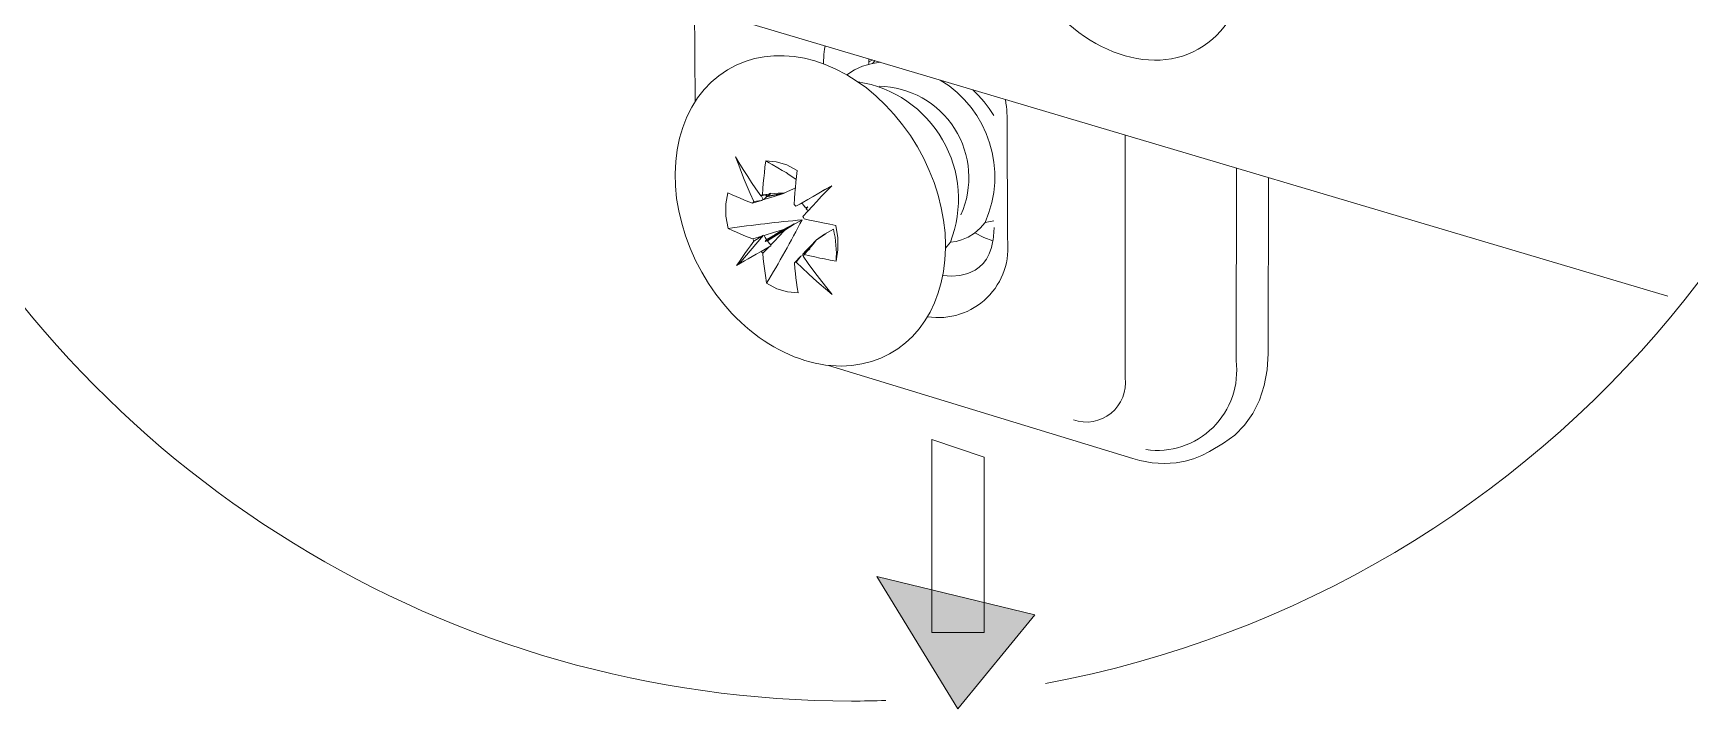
# Model space of a CAD drawing. Header units: metres. Extents: x -11.5 to 7.4, y -3.8 to 5.9.
# Drawn here: x 4.3604 to 4.4764, y -0.9108 to -0.8635 of the extents above; entities that cross this region are included whole.
import ezdxf

# ---------------------------------------------------------------- set-up
doc = ezdxf.new("R2010")
doc.units = ezdxf.units.M
doc.header["$MEASUREMENT"] = 0
doc.layers.add('PDF15_Geometry_Num_Penna__7_Num_Penna__7', color=7, linetype='Continuous', lineweight=18)
doc.layers.add('PDF15_Solid Fills_Num_Penna__7_Num_Penna__7', color=7, linetype='Continuous', lineweight=18)

msp = doc.modelspace()

# ---------------------------------------------------------------- hatches: boundary and pattern name
at = {"layer": 'PDF15_Solid Fills_Num_Penna__7_Num_Penna__7', "linetype": 'Continuous', "lineweight": 18}
msp.add_hatch(color=7, dxfattribs=at).paths.add_polyline_path([(4.425161808622089, -0.9107726467305639), (4.430534066493745, -0.9042050522686695), (4.41949102372944, -0.9015183090797132)])

# ---------------------------------------------------------------- linework, layer by layer
at = {"layer": 'PDF15_Geometry_Num_Penna__7_Num_Penna__7', "color": 7, "linetype": 'Continuous', "lineweight": 18, "flags": 128}
for points in [[(4.431277681332462, -0.9089969637834594, 0.3615357194313387), (4.49231724332903, -0.8356219704378685, 0.361085640474636), (4.43139193241457, -0.7622715472174608)], [(4.418164605521341, -0.8669056366281538, -0.479407498896284), (4.424630233963716, -0.8781231272812606), (4.425031955510487, -0.8780690730058556), (4.425414020957113, -0.8779683354925982), (4.425880853335622, -0.8777705459848608), (4.426308373513839, -0.8775002746078266), (4.426707638048091, -0.877153835842722), (4.427054076813198, -0.8767447432583948)], [(4.423922245806516, -0.8667862258197516, -0.3793735875576104), (4.427053708261317, -0.8767444975571435), (4.427677789441015, -0.8766253324499971)], [(4.351137058315986, -0.8693214941869414, 0.2827982105354562), (4.417712269516686, -0.910227067100835, 0.008086615878066169), (4.42011522775976, -0.9101889834067984)], [(4.423028384652296, -0.8833412076173781, 0.5021231339092564), (4.428618088131833, -0.8778645267136929), (4.428599660537946, -0.8695524533636787)], [(4.433239482977841, -0.8905543821185047, 0.559536625899294), (4.436864927799483, -0.8876001931169126), (4.436864927799483, -0.8706234651204827)], [(4.438307685550333, -0.8926394029416889, 0.4960598041236865), (4.44462466473534, -0.8863985911447507), (4.444652920379303, -0.8729353910497455)], [(4.410795165024041, -0.8779022418558506), (4.410478210409158, -0.8777707916861122), (4.410179683388161, -0.8776503980727064), (4.409909412011132, -0.8775386040031155), (4.409647740177912, -0.8774268099335245), (4.409370097763325, -0.8773027308013424), (4.409061742692254, -0.8771651381003078, -0.01243437000889198), (4.414243213541848, -0.8765597302157531)], [(4.413040505914054, -0.877285777414964), (4.413617903855895, -0.8769037119683407), (4.414243213541848, -0.8765597302157548, -0.01750870862807049), (4.411754874113758, -0.8810025002516673), (4.411698362825835, -0.8806228918175627), (4.411651679587983, -0.8802850525962711), (4.411606224856392, -0.8799693264876458), (4.411569369668614, -0.8796450008352075), (4.411531285974576, -0.8792801344762138), (4.411503030330616, -0.8788980690295904), (4.411437919498875, -0.8788329581978509), (4.411373054368388, -0.8787669874117299), (4.411037672159614, -0.8789647769194673), (4.410748973188694, -0.8791306252644642), (4.410478701811661, -0.8792792745218332), (4.410217029978442, -0.8794303807917183), (4.409938159057596, -0.8795876295929013), (4.409648231580416, -0.8797559349504178), (4.409854620631968, -0.8794660074732361), (4.410049953127185, -0.8791883650586483), (4.410236686078591, -0.8789242362129119), (4.410422190523736, -0.8786650213922123), (4.410637179119103, -0.8783849219651056), (4.410879194852173, -0.8780605963126673), (4.410842339664395, -0.8779844289245942), (4.410795656426544, -0.877902119005225), (4.411418509099979, -0.8776957299536718), (4.410879194852173, -0.8780605963126673)], [(4.416608948045267, -0.8769496581024363), (4.416758825808891, -0.8778243545590145), (4.416758825808891, -0.8786646528403352), (4.416627375639154, -0.8794570393775443, 0.07713430816590826), (4.416441011239629, -0.8772207894338511), (4.415826758110008, -0.8775733707302527)]]:
    msp.add_lwpolyline(points, format="xyb", dxfattribs=at)
for points in [[(4.474863486352138, -0.8819087693191081), (4.365123479226803, -0.8493349258553753)], [(4.406760504767446, -0.8682858634104029), (4.406715050035855, -0.8616703572043978)], [(4.407227214295332, -0.8802291555614765), (4.406797237104598, -0.8793999138364894), (4.406416400164234, -0.878552244517615), (4.406089617499276, -0.8776763195547757), (4.405819346122243, -0.8768003945919389), (4.40561541408321, -0.8759256981353607), (4.405465536319582, -0.8750596012225964), (4.405381997893953, -0.8741836762597579), (4.405354970756251, -0.8733360069408835), (4.405401653994101, -0.8724871091157489), (4.405503620013619, -0.8716590958970221), (4.405662097321061, -0.8708556528034794), (4.405894285004058, -0.8700939789227515), (4.406174384431164, -0.8693654747110209), (4.406528194233827, -0.8686762826995889), (4.406928687274336, -0.8680337739260073), (4.407394291146588, -0.8674465479340894), (4.407888150662803, -0.8669354893302463), (4.408428693416869, -0.8664784850018092), (4.409015919408784, -0.8660779919612978), (4.409640000588478, -0.8657426097525258), (4.410264081768172, -0.8654821664255659), (4.410916418591826, -0.8652856054240878), (4.411587183009374, -0.8651553837606087), (4.412276375020804, -0.8650816733850544), (4.412985223132386, -0.8650816733850544), (4.413694071243967, -0.8651369561667197), (4.414410290393105, -0.8652573497801255), (4.415128966554761, -0.8654354831877153), (4.415873441347859, -0.8656959265146735), (4.416619144647218, -0.8660141096358167), (4.417335363796353, -0.8663949465761807), (4.417383275540463, -0.8664133741700697)], [(4.415752433481325, -0.8656389238242461), (4.415752433481325, -0.8654067361412485), (4.415770861075213, -0.8651929760521417), (4.415779460619028, -0.865006243100737), (4.415799116719173, -0.8648109106055175), (4.415827372363136, -0.8646143496040395), (4.415864227550912, -0.8643919899711179)], [(4.419171612102039, -0.8656225846909971), (4.418472592040532, -0.8658166886799572), (4.417913621692577, -0.8660783605131757), (4.417382906988585, -0.8664137427219476)], [(4.418929227817092, -0.8653052615242354), (4.418929227817092, -0.8654158270875678), (4.418929227817092, -0.8655190216133439)], [(4.418929227817092, -0.8655193901652218), (4.41918967114405, -0.8653793404516685)], [(4.418929227817092, -0.8656771303689075), (4.418929227817092, -0.8655198815677254)], [(4.419739059143181, -0.8655386777134915), (4.419171489251411, -0.8656222161391192)], [(4.419357607949687, -0.8654252865857641), (4.419172103504543, -0.8656230760935015)], [(4.417382784137962, -0.8664138655725742), (4.418043720505432, -0.8668340147132323), (4.418751340110752, -0.8673352452670029), (4.419431932578373, -0.8679040436650309), (4.420084269402027, -0.8685281248447243), (4.420698522531648, -0.8691902897184542), (4.421285748523562, -0.8699077373738504), (4.421826291277629, -0.8706620402170229), (4.422321379300101, -0.871445827210418), (4.422758727528391, -0.8722640123790706), (4.42314939251883, -0.8731030821541319), (4.423484774727603, -0.8739605795230814), (4.423773473698525, -0.8748365044859181), (4.423988462293892, -0.8757112009424963), (4.424155539145147, -0.8765871259053348), (4.424258733670923, -0.8774605938556537), (4.424295588858699, -0.8783402043372694), (4.424286989314886, -0.8785343083262296)], [(4.4276691898972, -0.8692738281440837), (4.427351006776055, -0.8687811971341279), (4.426997196973392, -0.8683020796930254), (4.426606531982955, -0.8678671884772537), (4.426206038942443, -0.867456867386668)], [(4.428479021223289, -0.8681367227505303), (4.428515876411065, -0.8683983945837497), (4.428553960105102, -0.8686404103168188), (4.428572387698988, -0.8688541704059265), (4.428580987242805, -0.8690667019887748), (4.428600643342952, -0.8693025751905488), (4.428600643342952, -0.8695531904674345)], [(4.411354749625126, -0.8748713940636819), (4.411009539366278, -0.8743885911037994), (4.410711012345283, -0.8739500143692513), (4.410440740968252, -0.8735396932786657), (4.410171698097477, -0.8731109445941909), (4.409891598670368, -0.8726576257845311), (4.409593071649375, -0.8721514812057256), (4.409808060244742, -0.8727288791475676), (4.410003392739961, -0.8732595938515599), (4.41019872523518, -0.8737460823302179), (4.410394057730398, -0.8742227427588025), (4.410609046325767, -0.8747227448063137), (4.410860890108911, -0.8752817151542676)], [(4.413907462781198, -0.8731034507060098), (4.413180187075728, -0.8727213852593856), (4.412425884232555, -0.8724953401076867), (4.411698608527084, -0.8724339147947253), (4.411643325745422, -0.8728688060104952), (4.411606470557645, -0.8732815841135997), (4.411569615369865, -0.8736427649538152), (4.411531531675829, -0.874005174300291), (4.411503276031866, -0.8743884682531746), (4.411475020387904, -0.8748172169376485)], [(4.411698608527084, -0.8724339147947253), (4.411950452310228, -0.8725702789894996), (4.412164212399338, -0.8727005006529795), (4.41254627784596, -0.872916717754606), (4.412863232460845, -0.8731034507060098), (4.413124904294065, -0.8732594710009334), (4.413339892889429, -0.8734019777270055), (4.413535225384647, -0.8735235998466697), (4.413832523899384, -0.8737349029232586)], [(4.413805742462934, -0.8756078835660954), (4.413749231175009, -0.8755440012406144), (4.413682891837009, -0.8754788904088748), (4.413711147480972, -0.8750599697744743), (4.413749231175009, -0.8746680762777768), (4.413776258312712, -0.8742958388812276), (4.413813113500488, -0.873930972522234), (4.413861025244598, -0.8735403075317958), (4.413907708482451, -0.8731029593035053)], [(4.413021832618911, -0.8746787642822325), (4.413599230560756, -0.8744072643989407)], [(4.413776504013963, -0.8743126694169794), (4.413598370606373, -0.8744072643989407)], [(4.414307587269832, -0.8763185744370654), (4.41465279752868, -0.8759451085342569), (4.414969752143563, -0.8755986697691513), (4.415275650202112, -0.8752743441167112), (4.415584005273182, -0.8749401904141987), (4.415937815075843, -0.8745740955489456), (4.416319880522467, -0.8741736025084341), (4.41584444860014, -0.874445102391725), (4.415416928421925, -0.8746957176686108), (4.415025034925227, -0.8749205343140511), (4.414642969478603, -0.8751330658968994), (4.414243704944353, -0.8753664820861546), (4.413805128209802, -0.8756084978192247)], [(4.416319880522467, -0.8741837991103845), (4.414251075981907, -0.8753668506380325), (4.414251075981907, -0.8754233619259573)], [(4.443758813523832, -0.8921831357170058), (4.444541372010967, -0.8916241653690511), (4.445221964478584, -0.8909263738138025), (4.445799362420425, -0.8901045031263726), (4.446266194798937, -0.8891818949256836), (4.44660034850145, -0.8881573207054778), (4.446805509046744, -0.8870578076034583), (4.446870619878483, -0.8859042402260329), (4.44690747506626, -0.8736056640647867)], [(4.409061619841628, -0.8771657523534371), (4.408914199090519, -0.8762984269344143), (4.408914199090519, -0.875450757615539), (4.40904319224774, -0.8746681991284033)], [(4.409043560799619, -0.8746679534271511), (4.409351915870687, -0.874806774634445), (4.409630786791533, -0.8749296252603687), (4.409901058168568, -0.8750401908237011), (4.410161501495526, -0.875154441905809), (4.410451428972706, -0.8752748355192148), (4.410776983131406, -0.8753952291326206)], [(4.41140131001235, -0.8751984224298912), (4.410777228832655, -0.8753949834313692), (4.410823912070507, -0.8753372436371851), (4.410860767258283, -0.8752819608555189)], [(4.410861135810164, -0.8752822065567711), (4.41140045005797, -0.8751986681311426)], [(4.411923056620651, -0.8747611970522282), (4.411354258222621, -0.8748717626155589), (4.411410769510544, -0.8748459639841144), (4.411475880342284, -0.874817708340152)], [(4.411373422920265, -0.8748646372792557), (4.411522072177634, -0.8751336801500287)], [(4.411401064311097, -0.8751980538780133), (4.411522686430763, -0.8751329430462738)], [(4.411475388939781, -0.874817708340152), (4.411922565218145, -0.8747611970522282)], [(4.412882274307863, -0.8747522289565346), (4.412285220265872, -0.874929133857866), (4.411569001116735, -0.8751428939469736), (4.411522317878886, -0.8751330658968985)], [(4.412883011411617, -0.8747519832552832), (4.412341240151294, -0.8748453497309852), (4.411745414615561, -0.8749485442567613), (4.41165204813986, -0.8750394537199453), (4.411568509714234, -0.8751426482457214)], [(4.411680549485075, -0.8748068974850716), (4.411745660316814, -0.8749481757048843)], [(4.413021709768286, -0.8746788871328581), (4.412443083320186, -0.8747882241899303), (4.411801803052862, -0.8749012467657815), (4.411709665083418, -0.8748066517838184)], [(4.412044064487183, -0.8746959633698621), (4.412044064487183, -0.8747524746577877), (4.411922442367519, -0.8748261850333412), (4.411802048754113, -0.874901123915155)], [(4.412044064487183, -0.8746954719673576), (4.411922442367519, -0.8747618113053566)], [(4.412044064487183, -0.8747524746577877), (4.412322935408032, -0.8747229905075642), (4.41258337873499, -0.8747057914199363), (4.413021955469539, -0.8746787642822325)], [(4.41288264285974, -0.8747524746577877), (4.413011636016959, -0.8746873638260482)], [(4.413805251060429, -0.875608374968599), (4.414130805219129, -0.8754314700672676)], [(4.41425156738441, -0.875366727787406), (4.414129945264746, -0.8754318386191455)], [(4.414484369320538, -0.8757115694943751), (4.414372575250948, -0.875562920237007), (4.41425218163754, -0.8754240990297122)], [(4.414307955821711, -0.8763186972876911), (4.414344811009489, -0.8764022357133188), (4.414391494247337, -0.8764870026452067)], [(4.414391985649843, -0.876486511242704), (4.414774051096465, -0.8765786492121466), (4.415146288493013, -0.8766523595877009), (4.415482899208047, -0.8767285269757741), (4.415826880960632, -0.8767997803388097), (4.416190518813368, -0.8768661196768086), (4.41660943944777, -0.8769496581024363)], [(4.414642723777353, -0.8756539525508167), (4.414484246469911, -0.8757116923450008)], [(4.414540757757836, -0.8757962135756356), (4.414642723777353, -0.8756537068495645)], [(4.414642723777353, -0.8759538309286965), (4.414597269045759, -0.8758702925030688), (4.414540757757836, -0.8757965821275144)], [(4.4098258735855, -0.8796539689309002), (4.411540868323399, -0.8776318476281926)], [(4.411419000502484, -0.877695975654925), (4.411540622622148, -0.8776308648231836)], [(4.411587060158745, -0.8776502752220807), (4.411670598584374, -0.8777989244794488), (4.411765193566337, -0.8779475737368161)], [(4.412900701901751, -0.8772502735840719), (4.41230487636602, -0.8774271784854024), (4.411587428710623, -0.8776507666245843)], [(4.413701687982776, -0.8768487977385533), (4.411670967136251, -0.8780871320478667), (4.411819616393622, -0.8780318492662005)], [(4.411671212837504, -0.8780866406453622), (4.411764579313207, -0.8779478194380692), (4.412360404848936, -0.8775829530790737), (4.412900947603003, -0.8772500278828206)], [(4.412062983483578, -0.8783204253864962), (4.41194258987017, -0.8781828326854617), (4.411819739244246, -0.8780317264155748), (4.412462248017828, -0.8776410614251358), (4.413040874465931, -0.8772860231162172)], [(4.413041120167183, -0.8772856545643393), (4.412603771938892, -0.8777610864866645), (4.412350699649489, -0.8780313578636969), (4.412063229184827, -0.8783200568346183)], [(4.413618149557145, -0.8769034662670894), (4.413701687982776, -0.8768494119916825), (4.412900701901751, -0.8772499050321949)], [(4.414521961612069, -0.8788599853355539), (4.414503534018182, -0.8788403292354063), (4.41489419900862, -0.8783759538694138), (4.415248008811279, -0.8779570332350124)], [(4.415248500213783, -0.8779574017868903), (4.415827126661885, -0.8775741078340085)], [(4.415258082562605, -0.8779574017868903), (4.415938675030224, -0.8775175965460829)], [(4.415938306478347, -0.8775177193967094), (4.415826512408755, -0.8775730021783748)], [(4.427686757536705, -0.877100518671071), (4.427678157992892, -0.877415016273436), (4.427613047161152, -0.8779764436339086), (4.427603219111075, -0.8780317264155748), (4.42696930988131, -0.8777995387325781), (4.426346457207876, -0.8774727560676201)], [(4.411373422920265, -0.8787666188598511), (4.411942221318293, -0.8784521212574861)], [(4.411942098467666, -0.8784516298549825), (4.411503521733119, -0.878897577627086)], [(4.411941729915789, -0.8784516298549825), (4.412063352035455, -0.8783754624669093), (4.412063352035455, -0.878320179685244)], [(4.414149847066147, -0.8791110920149414), (4.413832892451264, -0.8795140420679726), (4.413767781619525, -0.8795410692056764), (4.413711270331596, -0.8795693248496388)], [(4.413711638883475, -0.8795698162521424), (4.414148987111766, -0.8791115834174459)], [(4.413832523899384, -0.879514533470477), (4.414271100633934, -0.8799408251424321), (4.414671593674445, -0.8803228905890554), (4.415052430614807, -0.8806693293541619), (4.41545415216158, -0.8810219106505635), (4.415881672339797, -0.8813953765533711), (4.416357104262122, -0.8817946410876241), (4.415975038815496, -0.8813216661778176), (4.415621229012837, -0.8808806324307499), (4.415305502904211, -0.8804629403026087), (4.414997147833144, -0.880052619212023), (4.414671593674445, -0.8796054429336602), (4.414317783871782, -0.8791042123798904)], [(4.414270732082056, -0.8790468411375842), (4.41414910996239, -0.8791119519693238)], [(4.415248623064411, -0.8779577703387682), (4.414810046329862, -0.8784233742110201), (4.414559431052977, -0.8786936455880516), (4.414270732082056, -0.8789897155965294), (4.41439235420172, -0.8789246047647898), (4.41450291976505, -0.8788398378329019)], [(4.414671839375696, -0.8786825890317189), (4.414401567998667, -0.8789897155965294), (4.414364712810887, -0.879046226884455), (4.414318029573035, -0.8791039666786391)], [(4.416627007087277, -0.8794565479750407), (4.416208086452876, -0.8793828375994854), (4.415827249512512, -0.8792992991738577), (4.415490638797479, -0.8792317313295994), (4.415146657044895, -0.8791580209540459), (4.41479284724223, -0.8790855390847492), (4.414400953745533, -0.8789897155965294)], [(4.414625033287217, -0.8787302550745775), (4.414596777643256, -0.8787671102623555), (4.41455992245548, -0.8787965944125773), (4.414933388358289, -0.8783592461842877), (4.415257714010727, -0.8779575246375169)], [(4.414671470823819, -0.8786825890317189), (4.414793092943484, -0.8786174781999794)], [(4.414679824666383, -0.8786825890317189), (4.414708080310344, -0.8786359057938693), (4.414736335954306, -0.8785978220998327)], [(4.414792724391607, -0.8786177239012325), (4.414736213103682, -0.8785980678010832), (4.415033511618416, -0.8782553145547558), (4.415258328263858, -0.8779580160400204)], [(4.424295588858699, -0.8785345540274809), (4.424629742561214, -0.8781230044306358)], [(4.426354319647933, -0.880090580055434), (4.426651618162671, -0.8798768199663263), (4.426923118045963, -0.8796053200830336), (4.427146706185143, -0.8793080215682982), (4.427333439136547, -0.8789345556654897), (4.427500515987802, -0.8784873793871268), (4.42760371051358, -0.8780316035649482)], [(4.411754751263134, -0.8810027459529195), (4.412480798462344, -0.8813872684120616), (4.413226501761702, -0.8816096280449823), (4.413963605517246, -0.8816747388767219), (4.413907094229319, -0.8813025014801728), (4.413851811447655, -0.8809462346649939), (4.413813727753617, -0.880623137518814), (4.41377687256584, -0.8803049543976709), (4.413738788871806, -0.8799609726450832), (4.413711761734101, -0.8795703076546459)], [(4.42410959301105, -0.8804552007131754), (4.424715246596856, -0.8805006554447683), (4.425292644538699, -0.8804625717507308), (4.425851614886653, -0.8803237505434378), (4.42635407394668, -0.8800903343541817)], [(4.416106366134608, -0.886743801403596), (4.43739515110097, -0.8932561130838241), (4.437889010617184, -0.8933949342911189), (4.438746507986133, -0.8935534115985604), (4.439604005355084, -0.8935988663301515), (4.440441846623884, -0.8935534115985604), (4.441056099753503, -0.8934502170727843), (4.441653153795494, -0.893283140221528), (4.44222195219352, -0.8930497240322728), (4.442771094491404, -0.8927708531114247), (4.443758813523832, -0.8921836271195085)]]:
    msp.add_lwpolyline(points, dxfattribs=at)
msp.add_lwpolyline([(4.425161808622089, -0.9107726467305639), (4.41949102372944, -0.9015183090797132), (4.430534066493745, -0.9042050522686695)], close=True, dxfattribs=at)
at = {"layer": 'PDF15_Geometry_Num_Penna__7_Num_Penna__7', "color": 7, "linetype": 'Continuous', "lineweight": 18}
msp.add_arc((4.419531145458155, -0.8736043199040022), 0.006392361762418197, 335.914434915683, 88.96112535349891, dxfattribs=at)
msp.add_ellipse((4.436814905152318, -0.855386622347714), major_axis=(-0.005168506717070366, 0.009237043185621465), ratio=0.7425117244296713, dxfattribs=at)
msp.add_ellipse((4.414834518555402, -0.8759287252527912), major_axis=(-0.00558471560979967, 0.00998889648035461), ratio=0.7636027779735477, start_param=1.574346505151209, end_param=4.066603315637361, dxfattribs=at)
at = {"layer": 'PDF15_Solid Fills_Num_Penna__7_Num_Penna__7', "color": 7, "linetype": 'Continuous', "lineweight": 18}
for p, q in [((4.42331904923323, -0.9054379811504427), (4.42331904923323, -0.8919354688551424)), ((4.42331904923323, -0.8919354688551424), (4.427004568010949, -0.8931639751143816)), ((4.427004568010949, -0.8931639751143816), (4.427004568010949, -0.9054379811504427)), ((4.427004568010949, -0.9054379811504427), (4.42331904923323, -0.9054379811504427))]:
    msp.add_line(p, q, dxfattribs=at)

doc.saveas('drawing.dxf')
